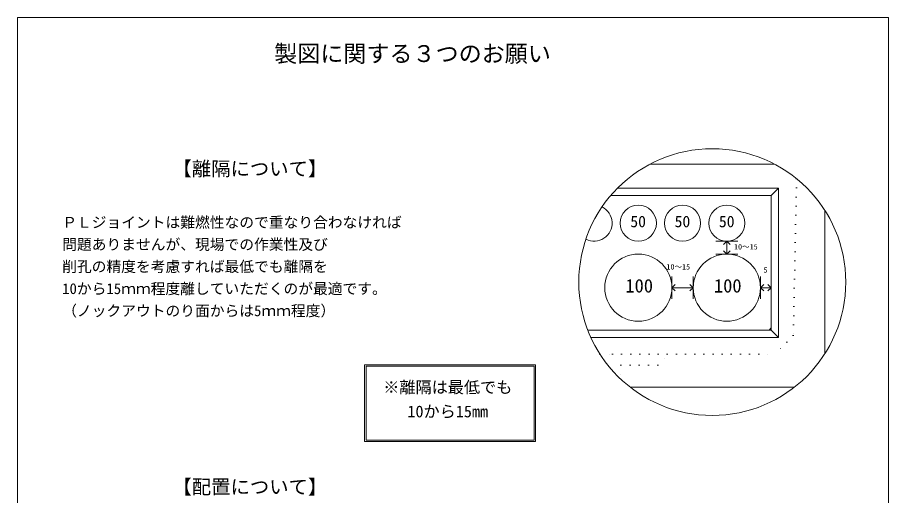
# Model space of a CAD drawing. Units: millimetres, scale not verified. Extents: x -9756 to 9756, y -4566 to 4566.
# Drawn here: x -9756 to -3685, y 1229 to 4566 of the extents above; entities that cross this region are included whole.
import ezdxf
from ezdxf.enums import TextEntityAlignment as Align

# ---------------------------------------------------------------- set-up
doc = ezdxf.new("R2010")
doc.units = ezdxf.units.MM
doc.header["$LTSCALE"] = 20
doc.linetypes.add('DASHED1', pattern=[1.8, 1.2, -0.6])
doc.linetypes.add('USER5', pattern=[3.185, 0.01, -3.175])
for name, color, linetype, lineweight in [('0-2_waku', 7, 'Continuous', 18), ('0-3_gaikei', 7, 'Continuous', 18), ('0-4_kakure', 7, 'DASHED1', 5), ('0-5_sunpou', 7, 'Continuous', 18), ('0-7_hole', 7, 'Continuous', 18), ('0-8_uchigawa', 6, 'Continuous', 18), ('0-D_文字１', 7, 'Continuous', 18)]:
    doc.layers.add(name, color=color, linetype=linetype, lineweight=lineweight)
doc.styles.add('ＭＳ ゴシック', font='')
doc.styles.get('ＭＳ ゴシック').set_extended_font_data('MS Gothic')

# ---------------------------------------------------------------- blocks, each defined once
blk = doc.blocks.new('_Open90')
at = {"layer": '0-5_sunpou', "lineweight": 5}
blk.add_line((0, 0), (-1, 0), dxfattribs=at)
blk.add_lwpolyline([(-0.5, 0.5), (0, 0), (-0.5, -0.5)], dxfattribs=at)

msp = doc.modelspace()

# ---------------------------------------------------------------- linework, layer by layer
at = {"layer": '0-2_waku'}
for p, q in [((-9755.87, 4565.84), (-3684.67, 4565.84)), ((-9755.87, 4565.84), (-3684.67, 4565.84)), ((-9755.87, 4565.84), (-9755.87, -3984.16)), ((-3684.67, 4565.84), (-3684.67, -3984.16))]:
    msp.add_line(p, q, dxfattribs=at)
at = {"layer": '0-3_gaikei'}
for p, q in [((-4478.55, 3541.5), (-5347.82, 3541.5)), ((-4128.93, 2218.65), (-4128.93, 3219.35)), ((-5485.81, 1985.84), (-4340.57, 1985.84))]:
    msp.add_line(p, q, dxfattribs=at)
at = {"layer": '0-4_kakure', "linetype": 'USER5', "lineweight": 18}
for p, q in [((-5696.56, 2217.26), (-5608.85, 2217.26)), ((-5608.85, 2217.26), (-4477.47, 2217.26)), ((-5608.85, 2217.26), (-4477.47, 2217.26)), ((-5549.84, 2140.12), (-5556.08, 2046.61)), ((-5549.84, 2140.12), (-5344.14, 2140.12))]:
    msp.add_line(p, q, dxfattribs=at)
for points in [[(-4325.37, 3440.03), (-4348.9, 2345.83), (-4477.47, 2217.26)], [(-5549.84, 2140.12), (-5292.71, 2140.12), (-5215.57, 2217.26)]]:
    msp.add_lwpolyline(points, dxfattribs=at)
at = {"layer": '0-5_sunpou', "color": 150}
for p, q in [((-4888.88, 3004.09), (-4734.6, 3004.09)), ((-4888.88, 2914.09), (-4734.6, 2914.09)), ((-5194.87, 2757.24), (-5194.87, 2602.96)), ((-5045.73, 2757.24), (-5045.73, 2602.96)), ((-4577.54, 2757.24), (-4577.54, 2602.96)), ((-4503.18, 2757.24), (-4503.18, 2602.96)), ((-5194.87, 2680.1), (-5045.73, 2680.1)), ((-4577.54, 2680.1), (-4503.18, 2680.1)), ((-4503.18, 2399.06), (-4517.4, 2384.4))]:
    msp.add_line(p, q, dxfattribs=at)
msp.add_circle((-4913.19, 2719), 930.28, dxfattribs=at)
at = {"layer": '0-7_hole'}
for centre, radius in [((-5428.86, 3130.08), 126), ((-5120.3, 3130.08), 126), ((-4811.74, 3130.08), 126), ((-5428.86, 2680.1), 233.99), ((-4811.74, 2680.1), 233.99)]:
    msp.add_circle(centre, radius, dxfattribs=at)
msp.add_arc((-5737.42, 3130.08), 126, 243.19936, 63.78529, dxfattribs=at)
at = {"layer": '0-8_uchigawa'}
for p, q in [((-5573.42, 3374.36), (-4451.75, 3374.36)), ((-4451.75, 2332.97), (-4451.75, 3374.36)), ((-5620.77, 3322.93), (-5608.85, 3322.93)), ((-4503.18, 2384.4), (-4503.18, 3322.93)), ((-5781.2, 2384.4), (-5608.85, 2384.4)), ((-5608.85, 2384.4), (-4503.18, 2384.4)), ((-4451.75, 2332.97), (-4503.18, 2384.4)), ((-5759.59, 2332.97), (-5608.85, 2332.97)), ((-5608.85, 2332.97), (-4451.75, 2332.97)), ((-7336.25, 2141.83), (-6145.82, 2141.83)), ((-7336.25, 1606.14), (-7336.25, 2141.83)), ((-7326.33, 2131.91), (-6155.74, 2131.91)), ((-7326.33, 1616.06), (-7326.33, 2131.91)), ((-6155.74, 1616.06), (-6155.74, 2131.91)), ((-6145.82, 1606.14), (-6145.82, 2141.83)), ((-7336.25, 1606.14), (-6145.82, 1606.14)), ((-7326.33, 1616.06), (-6155.74, 1616.06))]:
    msp.add_line(p, q, dxfattribs=at)
msp.add_lwpolyline([(-5608.85, 3322.93), (-4503.18, 3322.93), (-4451.75, 3374.36)], dxfattribs=at)

# ---------------------------------------------------------------- block references
at = {"layer": '0-5_sunpou', "xscale": 46.28394, "yscale": 46.28394}
for p, rotation in [((-4811.74, 3004.09), 90), ((-4811.74, 2914.09), 270), ((-5194.87, 2680.1), 180), ((-4577.54, 2680.1), 180)]:
    msp.add_blockref('_Open90', p, dxfattribs=dict(at, rotation=rotation))
for p in [(-5045.73, 2680.1), (-4503.18, 2680.1)]:
    msp.add_blockref('_Open90', p, dxfattribs=at)

# ---------------------------------------------------------------- texts
at = {"layer": '0-D_文字１', "style": 'ＭＳ ゴシック'}
for s, height, p in [('製図に関する３つのお願い', 117.8, (-7966.36, 4219.03)), ('【離隔について】', 98.97, (-8675.86, 3431.18)), ('ＰＬジョイントは難燃性なので重なり合わなければ', 75.41, (-9443.92, 3075.78)), ('50', 80.12, (-5484.38, 3077.78)), ('50', 80.12, (-5175.82, 3077.78)), ('50', 80.12, (-4867.26, 3077.78)), ('問題ありませんが、現場での作業性及び', 75.41, (-9443.92, 2921.5)), ('10～15', 37.7, (-4762.02, 2935.27)), ('削孔の精度を考慮すれば最低でも離隔を', 75.41, (-9443.92, 2767.22)), ('10～15', 37.7, (-5233.29, 2795.41)), ('5', 37.7, (-4555.39, 2773.51)), ('100', 94.26, (-5518.71, 2617.93)), ('100', 94.26, (-4901.59, 2617.93)), ('10から15ｍｍ程度離していただくのが最適です。', 75.41, (-9443.92, 2612.94)), ('（ノックアウトのり面からは5ｍｍ程度）', 75.41, (-9443.92, 2458.66)), ('※離隔は最低でも', 82.47, (-7206.54, 1919.28)), ('\u3000 10から15mm', 82.47, (-7206.54, 1750.53)), ('【配置について】', 98.97, (-8675.86, 1211.32))]:
    msp.add_text(s, height=height, dxfattribs=at).set_placement(p, align=Align.BOTTOM_LEFT)

doc.saveas('drawing.dxf')
